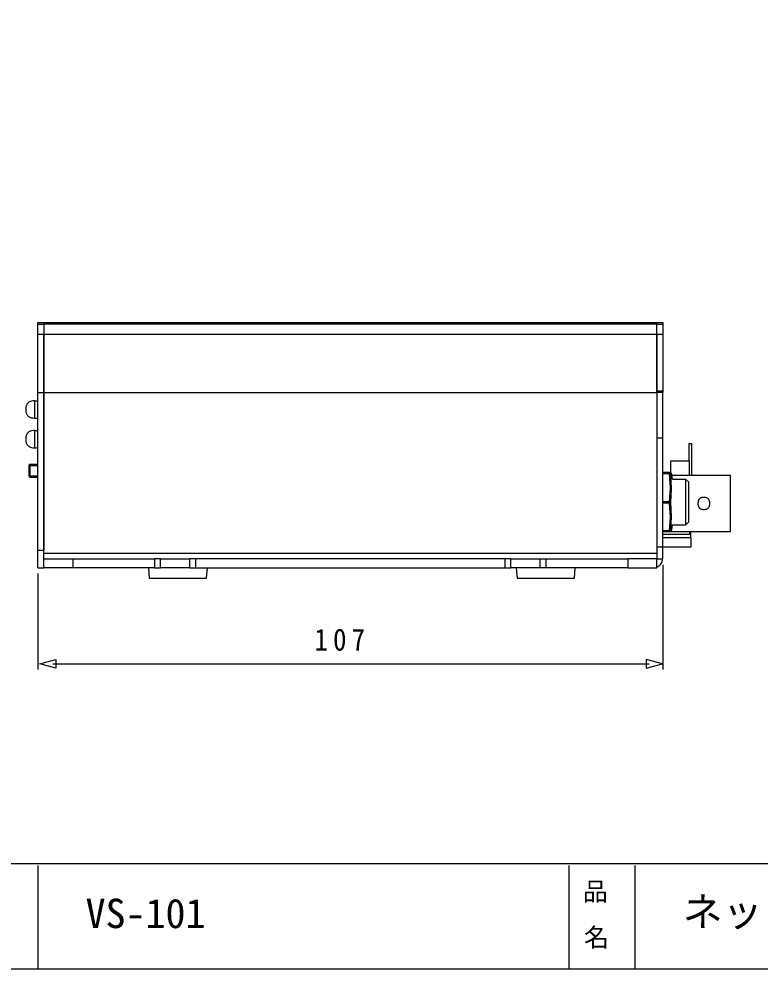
# Model space of a CAD drawing. Units: millimetres on the paper. Extents: x -142 to 142, y -95 to 95.
# Drawn here: x -34.4 to 39.6, y -94.8 to 0 of the extents above; entities that cross this region are included whole.
import ezdxf
from ezdxf.enums import TextEntityAlignment as Align

# ---------------------------------------------------------------- set-up
doc = ezdxf.new("R2010")
doc.units = ezdxf.units.MM
for name, color, linetype in [('0-0_0', 4, 'Continuous'), ('0-1_外形線', 7, 'Continuous'), ('0-3_枠', 7, 'Continuous')]:
    doc.layers.add(name, color=color, linetype=linetype)
doc.styles.add('ＭＳ ゴシック', font='')
doc.styles.get('ＭＳ ゴシック').set_extended_font_data('MS Gothic')

msp = doc.modelspace()

# ---------------------------------------------------------------- linework, layer by layer
at = {"layer": '0-0_0'}
for p, q in [((29.271, -37.301), (29.271, -52.744)), ((29.866, -37.15), (29.287, -37.15)), ((29.873, -52.744), (29.873, -37.301)), ((-32.527, -38.145), (-32.864, -38.145)), ((-32.864, -39.835), (-32.527, -39.835)), ((-32.527, -41.113), (-32.864, -41.113)), ((29.287, -41.808), (29.866, -41.808)), ((-32.864, -42.803), (-32.527, -42.803)), ((-33.299, -44.467), (-33.299, -44.588)), ((-32.527, -44.467), (-33.299, -44.467)), ((-33.299, -44.588), (-32.527, -44.588)), ((30.549, -45.288), (29.873, -45.288)), ((30.549, -45.408), (29.873, -45.408)), ((-32.527, -45.626), (-33.299, -45.626)), ((36.631, -45.577), (30.791, -45.577)), ((32.19, -45.963), (30.863, -45.963)), ((32.48, -46.253), (32.19, -45.963)), ((32.19, -50.5), (32.19, -45.963)), ((36.631, -51.175), (36.631, -45.577)), ((30.549, -48.328), (29.873, -48.328)), ((30.549, -51.103), (29.873, -51.103)), ((29.873, -51.224), (29.922, -51.175)), ((30.549, -51.175), (29.873, -51.175)), ((29.922, -51.175), (36.631, -51.175)), ((30.549, -51.151), (30.549, -51.103)), ((30.549, -51.175), (30.549, -51.151)), ((-20.293, -53.902), (-17.373, -53.902)), ((14.117, -53.902), (14.117, -54.795)), ((14.696, -53.902), (17.616, -53.902)), ((17.616, -53.902), (17.616, -54.795)), ((-32.527, -54.795), (-31.947, -54.795)), ((-21.475, -54.795), (-21.402, -55.832)), ((-17.373, -54.795), (-20.293, -54.795)), ((-15.683, -55.832), (-15.587, -54.795)), ((17.616, -54.795), (14.696, -54.795)), ((15.251, -54.795), (15.348, -55.832)), ((21.067, -55.832), (21.139, -54.795)), ((29.873, -54.505), (29.873, -64.954)), ((-32.527, -55.374), (-32.527, -64.954)), ((15.348, -55.832), (21.067, -55.832)), ((-31.019, -64.375), (28.525, -64.375))]:
    msp.add_line(p, q, dxfattribs=at)
for points in [[(-32.527, -30.472), (-32.527, -30.303), (-31.947, -30.303), (-31.947, -30.472)], [(-31.947, -30.472), (-31.947, -30.303), (29.271, -30.303), (29.271, -30.472)], [(29.271, -30.472), (29.271, -30.303), (29.873, -30.303), (29.873, -30.472)], [(-32.527, -31.461), (-32.527, -30.472), (-31.947, -30.472), (-31.947, -31.461)], [(29.271, -31.461), (29.271, -30.472), (-31.947, -30.472), (-31.947, -31.461)], [(29.271, -31.461), (29.271, -30.472), (29.873, -30.472), (29.873, -31.461)], [(-32.527, -37.301), (-32.527, -31.461), (-31.947, -31.461), (-31.947, -37.301)], [(-31.947, -37.301), (-31.947, -31.461), (29.271, -31.461), (29.271, -37.301)], [(-32.527, -53.033), (-32.527, -37.301), (-31.947, -37.301), (-31.947, -53.033)], [(-31.947, -53.323), (-31.947, -37.301), (29.271, -37.301), (29.271, -53.323)], [(-32.876, -38.121), (-33.024, -38.128), (-33.152, -38.147), (-33.263, -38.177), (-33.357, -38.216), (-33.436, -38.263), (-33.503, -38.315), (-33.557, -38.371), (-33.602, -38.429), (-33.637, -38.488), (-33.666, -38.545), (-33.688, -38.602), (-33.705, -38.657), (-33.717, -38.712), (-33.725, -38.766), (-33.73, -38.82), (-33.732, -38.873), (-33.733, -38.925), (-33.733, -38.978), (-33.733, -39.03), (-33.732, -39.083), (-33.73, -39.136), (-33.725, -39.19), (-33.717, -39.244), (-33.705, -39.298), (-33.688, -39.354), (-33.666, -39.41), (-33.637, -39.468), (-33.602, -39.527), (-33.557, -39.585), (-33.503, -39.641), (-33.436, -39.693), (-33.357, -39.739), (-33.263, -39.779), (-33.152, -39.809), (-33.024, -39.828), (-32.876, -39.835)], [(-32.864, -38.145), (-32.864, -38.99), (-32.864, -39.835)], [(-32.876, -41.089), (-33.024, -41.096), (-33.152, -41.116), (-33.263, -41.146), (-33.357, -41.185), (-33.436, -41.231), (-33.503, -41.283), (-33.557, -41.339), (-33.602, -41.397), (-33.637, -41.456), (-33.666, -41.513), (-33.688, -41.57), (-33.705, -41.625), (-33.717, -41.68), (-33.725, -41.734), (-33.73, -41.788), (-33.732, -41.841), (-33.733, -41.893), (-33.733, -41.946), (-33.733, -41.999), (-33.732, -42.051), (-33.73, -42.104), (-33.725, -42.158), (-33.717, -42.212), (-33.705, -42.266), (-33.688, -42.322), (-33.666, -42.378), (-33.637, -42.436), (-33.602, -42.495), (-33.557, -42.553), (-33.503, -42.609), (-33.436, -42.661), (-33.357, -42.707), (-33.263, -42.746), (-33.152, -42.776), (-33.024, -42.796), (-32.876, -42.803)], [(-32.864, -41.113), (-32.864, -41.958), (-32.864, -42.803)], [(32.769, -45.577), (32.769, -42.417), (32.48, -42.417), (32.48, -44.106)], [(-33.311, -44.467), (-33.33, -44.469), (-33.349, -44.474), (-33.365, -44.482), (-33.381, -44.493), (-33.394, -44.506), (-33.404, -44.521), (-33.412, -44.538), (-33.417, -44.557), (-33.419, -44.576)], [(30.67, -45.312), (30.67, -44.106), (32.528, -44.106), (32.528, -45.577)], [(-33.299, -45.626), (-33.299, -44.588), (-33.419, -44.588), (-33.419, -45.626)], [(30.549, -45.408), (30.549, -45.336), (29.873, -45.336)], [(30.743, -45.408), (30.743, -45.384), (30.719, -45.336), (30.694, -45.336), (30.67, -45.312), (30.598, -45.312), (30.525, -45.288), (30.429, -45.288)], [(30.642, -45.421), (30.633, -45.411), (30.622, -45.403), (30.611, -45.396), (30.599, -45.391), (30.587, -45.387), (30.574, -45.385), (30.561, -45.384), (30.548, -45.385), (30.535, -45.388)], [(30.644, -45.424), (30.64, -45.408), (30.633, -45.392), (30.624, -45.379), (30.613, -45.366), (30.6, -45.356), (30.586, -45.348), (30.571, -45.341), (30.555, -45.337), (30.538, -45.336)], [(30.549, -45.336), (30.646, -45.312), (30.549, -45.288)], [(30.549, -48.207), (30.646, -46.808), (30.549, -45.408)], [(30.767, -49.679), (30.67, -48.28), (30.767, -46.856), (30.67, -45.433), (30.767, -45.408)], [(30.853, -45.944), (30.843, -45.883), (30.833, -45.822), (30.823, -45.762), (30.813, -45.701), (30.802, -45.64), (30.791, -45.58), (30.78, -45.519), (30.769, -45.459), (30.757, -45.399)], [(-33.419, -45.614), (-33.417, -45.633), (-33.412, -45.651), (-33.404, -45.668), (-33.394, -45.683), (-33.381, -45.697), (-33.365, -45.707), (-33.349, -45.715), (-33.33, -45.72), (-33.311, -45.722)], [(-33.419, -45.626), (-33.299, -45.626), (-33.299, -45.746), (-32.527, -45.746)], [(32.48, -50.21), (32.48, -46.663), (32.48, -46.253)], [(30.549, -48.328), (30.549, -48.207), (29.873, -48.207)], [(30.645, -48.263), (30.636, -48.252), (30.626, -48.242), (30.615, -48.233), (30.603, -48.225), (30.591, -48.219), (30.578, -48.214), (30.564, -48.21), (30.55, -48.208), (30.536, -48.207)], [(30.536, -48.328), (30.551, -48.328), (30.565, -48.325), (30.579, -48.322), (30.592, -48.316), (30.605, -48.31), (30.617, -48.302), (30.628, -48.292), (30.639, -48.282), (30.647, -48.27)], [(30.549, -51.103), (30.646, -49.728), (30.549, -48.328)], [(33.41, -48.15), (33.404, -48.185), (33.401, -48.22), (33.398, -48.256), (33.397, -48.292), (33.397, -48.328), (33.397, -48.364), (33.397, -48.401), (33.397, -48.437), (33.398, -48.473), (33.401, -48.509), (33.404, -48.544), (33.41, -48.579), (33.417, -48.614), (33.428, -48.648), (33.441, -48.681), (33.457, -48.713), (33.476, -48.745), (33.498, -48.775), (33.523, -48.803), (33.549, -48.83), (33.578, -48.854), (33.608, -48.876), (33.639, -48.895), (33.672, -48.912), (33.705, -48.925), (33.739, -48.935), (33.773, -48.943), (33.808, -48.948), (33.844, -48.952), (33.879, -48.954), (33.915, -48.955), (33.952, -48.956), (33.988, -48.956), (34.024, -48.956), (34.061, -48.955), (34.097, -48.953), (34.134, -48.95), (34.171, -48.944), (34.209, -48.936)], [(34.579, -48.364), (34.574, -48.263), (34.561, -48.174), (34.54, -48.098), (34.513, -48.033), (34.481, -47.978), (34.445, -47.932), (34.407, -47.895), (34.367, -47.864), (34.326, -47.839), (34.286, -47.82), (34.247, -47.804), (34.209, -47.793), (34.171, -47.785), (34.134, -47.779), (34.097, -47.776), (34.061, -47.774), (34.024, -47.773), (33.988, -47.773), (33.952, -47.773), (33.915, -47.774), (33.879, -47.775), (33.844, -47.777), (33.808, -47.781), (33.773, -47.786), (33.739, -47.794), (33.705, -47.804), (33.672, -47.817), (33.639, -47.834), (33.608, -47.853), (33.578, -47.875), (33.549, -47.899), (33.523, -47.926), (33.498, -47.954), (33.476, -47.984), (33.457, -48.016), (33.441, -48.048), (33.428, -48.081), (33.417, -48.115), (33.41, -48.15)], [(34.209, -48.936), (34.247, -48.925), (34.286, -48.909), (34.326, -48.89), (34.367, -48.865), (34.407, -48.834), (34.445, -48.797), (34.481, -48.751), (34.513, -48.696), (34.54, -48.631), (34.561, -48.555), (34.574, -48.466), (34.579, -48.364)], [(30.767, -51.055), (30.67, -51.079), (30.767, -49.679)], [(30.863, -50.5), (32.19, -50.5), (32.48, -50.21)], [(32.552, -51.175), (32.552, -51.465), (29.873, -51.465)], [(29.873, -51.779), (32.673, -51.779), (32.673, -51.175)], [(30.535, -51.1), (30.548, -51.102), (30.562, -51.103), (30.575, -51.102), (30.589, -51.1), (30.601, -51.096), (30.614, -51.09), (30.625, -51.083), (30.636, -51.074), (30.645, -51.064)], [(30.538, -51.151), (30.555, -51.15), (30.571, -51.146), (30.586, -51.14), (30.6, -51.131), (30.613, -51.121), (30.624, -51.109), (30.633, -51.095), (30.64, -51.08), (30.644, -51.063)], [(30.549, -51.175), (30.646, -51.151), (30.67, -51.151), (30.719, -51.127), (30.743, -51.103), (30.743, -51.055)], [(30.756, -51.046), (30.768, -50.985), (30.779, -50.924), (30.791, -50.863), (30.802, -50.802), (30.813, -50.741), (30.823, -50.679), (30.833, -50.618), (30.843, -50.557), (30.853, -50.496)], [(32.673, -51.779), (32.673, -52.72), (29.873, -52.72)], [(-32.527, -54.795), (-32.527, -53.033), (-31.947, -53.033)], [(29.271, -53.902), (29.873, -53.902), (29.873, -52.744), (29.271, -52.744)], [(-31.947, -53.902), (-31.947, -53.323), (29.271, -53.323), (29.271, -53.902)], [(-29.027, -53.902), (-20.872, -53.902), (-20.872, -54.795), (-29.027, -54.795)], [(-20.872, -54.795), (-20.293, -54.795), (-20.293, -53.902), (-20.872, -53.902)], [(-16.793, -53.902), (-17.373, -53.902), (-17.373, -54.795), (-16.793, -54.795)], [(14.117, -53.902), (-16.793, -53.902), (-16.793, -54.795), (14.117, -54.795)], [(14.117, -54.795), (14.696, -54.795), (14.696, -53.902), (14.117, -53.902)], [(17.616, -53.902), (18.194, -53.902), (18.194, -54.795), (17.616, -54.795)], [(18.194, -53.902), (26.375, -53.902), (26.375, -54.795), (18.194, -54.795)], [(26.375, -54.795), (29.271, -54.795), (29.271, -53.902), (26.375, -53.902)], [(29.263, -54.721), (29.375, -54.672), (29.479, -54.609), (29.571, -54.533), (29.652, -54.446), (29.721, -54.349), (29.776, -54.244), (29.816, -54.131), (29.841, -54.013), (29.85, -53.89)], [(-21.402, -55.832), (-15.829, -55.832), (-15.683, -55.832)]]:
    msp.add_lwpolyline(points, dxfattribs=at)
for points in [[(29.271, -37.301), (29.271, -31.461), (29.873, -31.461), (29.873, -37.301)], [(-29.027, -54.795), (-31.947, -54.795), (-31.947, -53.902), (-29.027, -53.902)], [(-30.723, -64.811), (-32.348, -64.375), (-30.723, -63.939)], [(28.228, -64.811), (29.854, -64.375), (28.228, -63.939)]]:
    msp.add_lwpolyline(points, close=True, dxfattribs=at)
at = {"layer": '0-3_枠'}
for p, q in [((141.803, -84.358), (-141.803, -84.354)), ((-32.546, -84.522), (-32.546, -94.842)), ((20.51, -84.522), (20.51, -94.842)), ((27.092, -84.522), (27.092, -94.842))]:
    msp.add_line(p, q, dxfattribs=at)
msp.add_lwpolyline([(-141.803, 94.842), (141.803, 94.842), (141.803, -94.842), (-141.803, -94.842)], close=True, dxfattribs=at)

# ---------------------------------------------------------------- texts
at = {"layer": '0-0_0', "color": 7, "insert": (-4.91, -63.093), "char_height": 2.199, "attachment_point": 7, "style": 'ＭＳ ゴシック'}
msp.add_mtext('\\T1.38;\\W0.9;107', dxfattribs=at)
at = {"layer": '0-1_外形線', "style": 'ＭＳ ゴシック'}
for s, p in [('ネットワークビデオサーバー', (31.857, -91.469)), ('VS-101', (-27.762, -91.637))]:
    msp.add_text(s, height=2.933, dxfattribs=at).set_placement(p, align=Align.BOTTOM_LEFT)
at = {"layer": '0-3_枠', "style": 'ＭＳ ゴシック'}
for s, p in [('品', (21.897, -88.569)), ('名', (22.011, -93.148))]:
    msp.add_text(s, height=1.833, dxfattribs=at).set_placement(p, align=Align.BOTTOM_LEFT)

doc.saveas('drawing.dxf')
